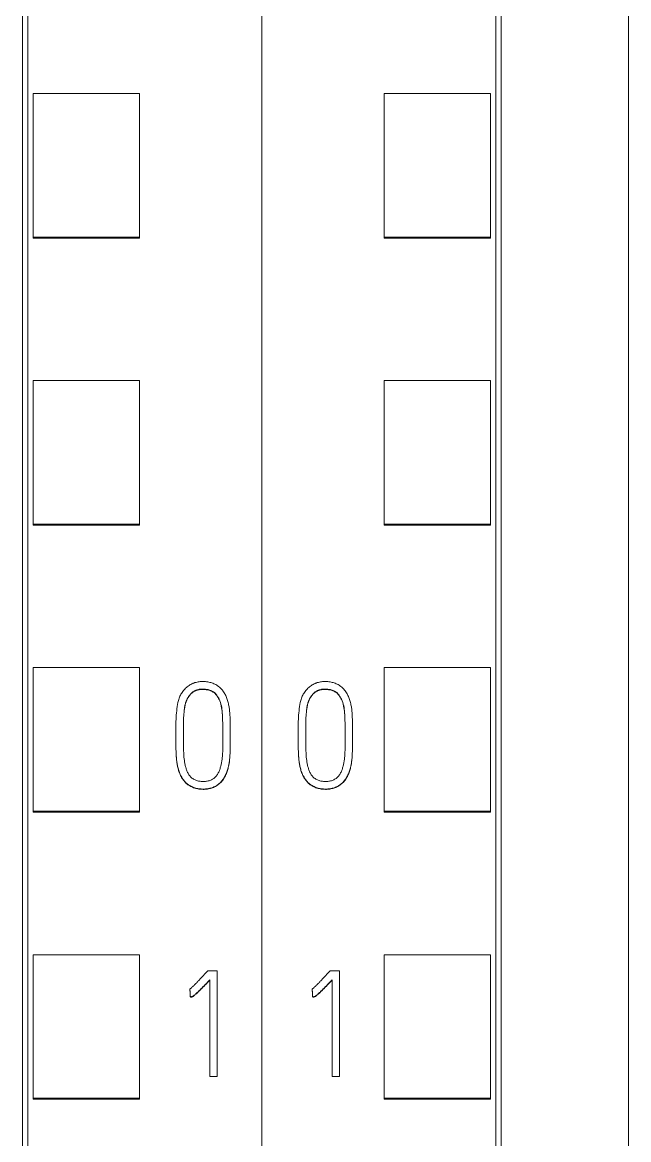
# Model space of a CAD drawing. Header units: millimetres. Extents: x 4137 to 6698, y 1400 to 3585.
# Drawn here: x 5350.55 to 5361.95, y 3293.96 to 3314.99 of the extents above; entities that cross this region are included whole.
import ezdxf

# ---------------------------------------------------------------- set-up
doc = ezdxf.new("R2010")
doc.units = ezdxf.units.MM
doc.layers.add('000-PI-Oprema', color=30, linetype='Continuous', lineweight=5)

msp = doc.modelspace()

# ---------------------------------------------------------------- linework, layer by layer
at = {"layer": '000-PI-Oprema', "color": 0, "linetype": 'ByBlock', "lineweight": 0}
for p, q in [((5355.048, 3360.459), (5355.048, 3247.041)), ((5355.048, 3360.459), (5355.048, 3247.041)), ((5350.648, 3249.363), (5350.648, 3358.178)), ((5359.448, 3358.178), (5359.448, 3249.363)), ((5350.748, 3310.949), (5350.748, 3313.651)), ((5350.748, 3313.651), (5352.748, 3313.651)), ((5352.748, 3310.949), (5352.748, 3313.651)), ((5357.348, 3310.949), (5357.348, 3313.651)), ((5359.348, 3313.651), (5357.348, 3313.651)), ((5359.348, 3310.949), (5359.348, 3313.651)), ((5350.748, 3310.949), (5352.748, 3310.949)), ((5350.748, 3310.928), (5350.748, 3310.949)), ((5350.748, 3310.928), (5352.748, 3310.928)), ((5352.748, 3310.928), (5352.748, 3310.949)), ((5357.348, 3310.928), (5357.348, 3310.949)), ((5359.348, 3310.949), (5357.348, 3310.949)), ((5359.348, 3310.928), (5357.348, 3310.928)), ((5359.348, 3310.928), (5359.348, 3310.949)), ((5350.748, 3305.547), (5350.748, 3308.249)), ((5350.748, 3308.249), (5352.748, 3308.249)), ((5352.748, 3305.547), (5352.748, 3308.249)), ((5357.348, 3305.547), (5357.348, 3308.249)), ((5359.348, 3308.249), (5357.348, 3308.249)), ((5359.348, 3305.547), (5359.348, 3308.249)), ((5350.748, 3305.528), (5350.748, 3305.547)), ((5350.748, 3305.547), (5352.748, 3305.547)), ((5350.748, 3305.528), (5352.748, 3305.528)), ((5352.748, 3305.528), (5352.748, 3305.547)), ((5357.348, 3305.528), (5357.348, 3305.547)), ((5359.348, 3305.547), (5357.348, 3305.547)), ((5359.348, 3305.528), (5357.348, 3305.528)), ((5359.348, 3305.528), (5359.348, 3305.547)), ((5350.748, 3300.146), (5350.748, 3302.847)), ((5350.748, 3302.847), (5352.748, 3302.847)), ((5352.748, 3300.146), (5352.748, 3302.847)), ((5357.348, 3300.146), (5357.348, 3302.847)), ((5359.348, 3302.847), (5357.348, 3302.847)), ((5359.348, 3300.146), (5359.348, 3302.847)), ((5353.433, 3301.586), (5353.433, 3301.58)), ((5354.457, 3301.538), (5354.457, 3301.544)), ((5355.733, 3301.586), (5355.733, 3301.58)), ((5356.757, 3301.538), (5356.757, 3301.544)), ((5350.748, 3300.128), (5350.748, 3300.146)), ((5350.748, 3300.146), (5352.748, 3300.146)), ((5350.748, 3300.128), (5352.748, 3300.128)), ((5352.748, 3300.128), (5352.748, 3300.146)), ((5357.348, 3300.128), (5357.348, 3300.146)), ((5359.348, 3300.146), (5357.348, 3300.146)), ((5359.348, 3300.128), (5357.348, 3300.128)), ((5359.348, 3300.128), (5359.348, 3300.146)), ((5350.748, 3294.744), (5350.748, 3297.445)), ((5350.748, 3297.445), (5352.748, 3297.445)), ((5352.748, 3294.744), (5352.748, 3297.445)), ((5357.348, 3294.744), (5357.348, 3297.445)), ((5359.348, 3297.445), (5357.348, 3297.445)), ((5359.348, 3294.744), (5359.348, 3297.445)), ((5354.209, 3297.144), (5354.034, 3297.144)), ((5354.209, 3295.155), (5354.209, 3297.144)), ((5356.509, 3297.144), (5356.334, 3297.144)), ((5356.509, 3295.155), (5356.509, 3297.144)), ((5354.07, 3296.972), (5354.07, 3295.155)), ((5356.37, 3296.972), (5356.37, 3295.155)), ((5353.698, 3296.798), (5353.698, 3296.792)), ((5353.707, 3296.651), (5353.707, 3296.645)), ((5355.998, 3296.798), (5355.998, 3296.792)), ((5356.007, 3296.651), (5356.007, 3296.645)), ((5354.07, 3295.155), (5354.209, 3295.155)), ((5356.37, 3295.155), (5356.509, 3295.155)), ((5350.748, 3294.728), (5350.748, 3294.744)), ((5350.748, 3294.744), (5352.748, 3294.744)), ((5350.748, 3294.728), (5352.748, 3294.728)), ((5352.748, 3294.728), (5352.748, 3294.744)), ((5357.348, 3294.728), (5357.348, 3294.744)), ((5359.348, 3294.744), (5357.348, 3294.744)), ((5359.348, 3294.728), (5357.348, 3294.728)), ((5359.348, 3294.728), (5359.348, 3294.744))]:
    msp.add_line(p, q, dxfattribs=at)
for points, knots in [([(5350.548, 3249.078), (5350.548, 3252.418), (5350.548, 3260.383), (5350.548, 3273.023), (5350.548, 3288.509), (5350.548, 3302.803), (5350.548, 3317.013), (5350.548, 3331.58), (5350.548, 3345.75), (5350.548, 3355.32), (5350.548, 3358.364)], [0, 0, 0, 0, 0.091483, 0.21812, 0.346206, 0.515858, 0.610111, 0.736264, 0.916066, 1, 1, 1, 1]), ([(5359.548, 3358.364), (5359.548, 3355.32), (5359.548, 3345.75), (5359.548, 3331.58), (5359.548, 3317.013), (5359.548, 3302.803), (5359.548, 3288.509), (5359.548, 3273.023), (5359.548, 3260.383), (5359.548, 3252.418), (5359.548, 3249.078)], [0, 0, 0, 0, 0.083934, 0.263736, 0.389889, 0.484142, 0.653794, 0.78188, 0.908517, 1, 1, 1, 1]), ([(5361.948, 3355.298), (5361.948, 3353.275), (5361.948, 3344.726), (5361.948, 3331.58), (5361.948, 3317.013), (5361.948, 3302.803), (5361.948, 3288.509), (5361.948, 3273.023), (5361.948, 3260.265), (5361.948, 3251.383), (5361.948, 3247.126), (5361.948, 3246.328)], [0, 0, 0, 0, 0.055935, 0.236292, 0.362833, 0.457376, 0.627551, 0.756032, 0.883059, 0.978086, 1, 1, 1, 1]), ([(5353.774, 3302.557), (5353.8, 3302.567), (5353.826, 3302.574), (5353.878, 3302.583), (5353.905, 3302.586), (5353.959, 3302.587), (5353.986, 3302.585), (5354.039, 3302.578), (5354.066, 3302.572), (5354.105, 3302.561), (5354.118, 3302.556), (5354.143, 3302.547), (5354.168, 3302.536), (5354.191, 3302.524), (5354.209, 3302.513), (5354.214, 3302.51), (5354.226, 3302.502), (5354.231, 3302.498), (5354.258, 3302.478), (5354.277, 3302.459), (5354.304, 3302.429), (5354.312, 3302.419), (5354.328, 3302.397), (5354.335, 3302.385), (5354.356, 3302.351), (5354.368, 3302.327), (5354.39, 3302.278), (5354.399, 3302.253), (5354.411, 3302.214), (5354.414, 3302.201), (5354.421, 3302.175), (5354.43, 3302.136), (5354.445, 3302.044), (5354.45, 3301.965), (5354.454, 3301.86), (5354.455, 3301.807), (5354.457, 3301.701), (5354.457, 3301.648), (5354.457, 3301.542), (5354.457, 3301.435), (5354.455, 3301.33), (5354.452, 3301.224), (5354.45, 3301.171), (5354.439, 3301.066), (5354.43, 3301.013), (5354.413, 3300.948), (5354.409, 3300.935), (5354.401, 3300.909), (5354.397, 3300.896), (5354.383, 3300.858), (5354.372, 3300.834), (5354.354, 3300.798), (5354.347, 3300.786), (5354.333, 3300.763), (5354.326, 3300.751), (5354.302, 3300.718), (5354.285, 3300.698), (5354.256, 3300.67), (5354.246, 3300.661), (5354.23, 3300.649), (5354.224, 3300.645), (5354.213, 3300.637), (5354.207, 3300.633), (5354.179, 3300.615), (5354.154, 3300.604), (5354.117, 3300.589), (5354.104, 3300.585), (5354.077, 3300.578), (5354.064, 3300.575), (5354.024, 3300.567), (5353.998, 3300.564), (5353.957, 3300.562), (5353.944, 3300.562), (5353.916, 3300.563), (5353.903, 3300.564), (5353.863, 3300.569), (5353.836, 3300.573), (5353.797, 3300.584), (5353.784, 3300.588), (5353.759, 3300.597), (5353.746, 3300.602), (5353.709, 3300.619), (5353.686, 3300.633), (5353.653, 3300.657), (5353.642, 3300.665), (5353.622, 3300.683), (5353.612, 3300.693), (5353.585, 3300.723), (5353.569, 3300.744), (5353.547, 3300.779), (5353.54, 3300.79), (5353.527, 3300.814), (5353.521, 3300.826), (5353.504, 3300.863), (5353.495, 3300.888), (5353.483, 3300.927), (5353.479, 3300.94), (5353.472, 3300.966), (5353.469, 3300.979), (5353.461, 3301.019), (5353.457, 3301.045), (5353.439, 3301.178), (5353.436, 3301.285), (5353.434, 3301.446), (5353.433, 3301.499), (5353.433, 3301.607), (5353.433, 3301.66), (5353.434, 3301.767), (5353.436, 3301.821), (5353.44, 3301.927), (5353.444, 3301.981), (5353.455, 3302.087), (5353.462, 3302.139), (5353.48, 3302.218), (5353.487, 3302.244), (5353.501, 3302.282), (5353.506, 3302.295), (5353.517, 3302.321), (5353.523, 3302.333), (5353.543, 3302.369), (5353.558, 3302.392), (5353.584, 3302.424), (5353.593, 3302.434), (5353.613, 3302.454), (5353.622, 3302.464), (5353.653, 3302.491), (5353.676, 3302.507), (5353.711, 3302.528), (5353.723, 3302.535), (5353.742, 3302.544), (5353.752, 3302.548), (5353.763, 3302.553), (5353.768, 3302.555), (5353.771, 3302.556), (5353.772, 3302.557), (5353.774, 3302.557)], [0, 0, 0, 0, 0.015625, 0.015625, 0.03125, 0.03125, 0.046875, 0.046875, 0.0625, 0.0625, 0.070312, 0.070312, 0.078125, 0.085937, 0.085937, 0.089844, 0.089844, 0.09375, 0.09375, 0.109375, 0.109375, 0.117187, 0.117187, 0.125, 0.125, 0.140625, 0.140625, 0.15625, 0.15625, 0.164062, 0.164062, 0.171875, 0.1875, 0.21875, 0.21875, 0.25, 0.25, 0.28125, 0.28125, 0.3125, 0.34375, 0.34375, 0.375, 0.375, 0.40625, 0.40625, 0.414062, 0.414062, 0.421875, 0.421875, 0.4375, 0.4375, 0.445312, 0.445312, 0.453125, 0.453125, 0.46875, 0.46875, 0.476562, 0.476562, 0.480469, 0.480469, 0.484375, 0.484375, 0.5, 0.5, 0.507812, 0.507812, 0.515625, 0.515625, 0.53125, 0.53125, 0.539062, 0.539062, 0.546875, 0.546875, 0.5625, 0.5625, 0.570312, 0.570312, 0.578125, 0.578125, 0.59375, 0.59375, 0.601562, 0.601562, 0.609375, 0.609375, 0.625, 0.625, 0.632812, 0.632812, 0.640625, 0.640625, 0.65625, 0.65625, 0.664062, 0.664062, 0.671875, 0.671875, 0.6875, 0.6875, 0.75, 0.75, 0.78125, 0.78125, 0.8125, 0.8125, 0.84375, 0.84375, 0.875, 0.875, 0.90625, 0.90625, 0.921875, 0.921875, 0.929687, 0.929687, 0.9375, 0.9375, 0.953125, 0.953125, 0.960937, 0.960937, 0.96875, 0.96875, 0.984375, 0.984375, 0.992187, 0.992187, 0.996094, 0.998047, 0.999023, 0.999023, 1, 1, 1, 1]), ([(5356.074, 3302.557), (5356.1, 3302.567), (5356.126, 3302.574), (5356.178, 3302.583), (5356.205, 3302.586), (5356.259, 3302.587), (5356.286, 3302.585), (5356.339, 3302.578), (5356.366, 3302.572), (5356.405, 3302.561), (5356.418, 3302.556), (5356.443, 3302.547), (5356.468, 3302.536), (5356.491, 3302.524), (5356.509, 3302.513), (5356.514, 3302.51), (5356.526, 3302.502), (5356.531, 3302.498), (5356.558, 3302.478), (5356.577, 3302.459), (5356.604, 3302.429), (5356.612, 3302.419), (5356.628, 3302.397), (5356.635, 3302.385), (5356.656, 3302.351), (5356.668, 3302.327), (5356.69, 3302.278), (5356.699, 3302.253), (5356.711, 3302.214), (5356.714, 3302.201), (5356.721, 3302.175), (5356.73, 3302.136), (5356.745, 3302.044), (5356.75, 3301.965), (5356.754, 3301.86), (5356.755, 3301.807), (5356.757, 3301.701), (5356.757, 3301.648), (5356.757, 3301.542), (5356.757, 3301.435), (5356.755, 3301.33), (5356.752, 3301.224), (5356.75, 3301.171), (5356.739, 3301.066), (5356.73, 3301.013), (5356.713, 3300.948), (5356.709, 3300.935), (5356.701, 3300.909), (5356.697, 3300.896), (5356.683, 3300.858), (5356.672, 3300.834), (5356.654, 3300.798), (5356.647, 3300.786), (5356.633, 3300.763), (5356.626, 3300.751), (5356.602, 3300.718), (5356.585, 3300.698), (5356.556, 3300.67), (5356.546, 3300.661), (5356.53, 3300.649), (5356.524, 3300.645), (5356.513, 3300.637), (5356.507, 3300.633), (5356.479, 3300.615), (5356.454, 3300.604), (5356.417, 3300.589), (5356.404, 3300.585), (5356.377, 3300.578), (5356.364, 3300.575), (5356.324, 3300.567), (5356.298, 3300.564), (5356.257, 3300.562), (5356.244, 3300.562), (5356.216, 3300.563), (5356.203, 3300.564), (5356.163, 3300.569), (5356.136, 3300.573), (5356.097, 3300.584), (5356.084, 3300.588), (5356.059, 3300.597), (5356.046, 3300.602), (5356.009, 3300.619), (5355.986, 3300.633), (5355.953, 3300.657), (5355.942, 3300.665), (5355.922, 3300.683), (5355.912, 3300.693), (5355.885, 3300.723), (5355.869, 3300.744), (5355.847, 3300.779), (5355.84, 3300.79), (5355.827, 3300.814), (5355.821, 3300.826), (5355.804, 3300.863), (5355.795, 3300.888), (5355.783, 3300.927), (5355.779, 3300.94), (5355.772, 3300.966), (5355.769, 3300.979), (5355.761, 3301.019), (5355.757, 3301.045), (5355.739, 3301.178), (5355.736, 3301.285), (5355.734, 3301.446), (5355.733, 3301.499), (5355.733, 3301.607), (5355.733, 3301.66), (5355.734, 3301.767), (5355.736, 3301.821), (5355.74, 3301.927), (5355.744, 3301.981), (5355.755, 3302.087), (5355.762, 3302.139), (5355.78, 3302.218), (5355.787, 3302.244), (5355.801, 3302.282), (5355.806, 3302.295), (5355.817, 3302.321), (5355.823, 3302.333), (5355.843, 3302.369), (5355.858, 3302.392), (5355.884, 3302.424), (5355.893, 3302.434), (5355.913, 3302.454), (5355.922, 3302.464), (5355.953, 3302.491), (5355.976, 3302.507), (5356.011, 3302.528), (5356.023, 3302.535), (5356.042, 3302.544), (5356.052, 3302.548), (5356.063, 3302.553), (5356.068, 3302.555), (5356.071, 3302.556), (5356.072, 3302.557), (5356.074, 3302.557)], [0, 0, 0, 0, 0.015625, 0.015625, 0.03125, 0.03125, 0.046875, 0.046875, 0.0625, 0.0625, 0.070313, 0.070313, 0.078125, 0.085938, 0.085938, 0.089844, 0.089844, 0.09375, 0.09375, 0.109375, 0.109375, 0.117188, 0.117188, 0.125, 0.125, 0.140625, 0.140625, 0.15625, 0.15625, 0.164063, 0.164063, 0.171875, 0.1875, 0.21875, 0.21875, 0.25, 0.25, 0.28125, 0.28125, 0.3125, 0.34375, 0.34375, 0.375, 0.375, 0.40625, 0.40625, 0.414063, 0.414063, 0.421875, 0.421875, 0.4375, 0.4375, 0.445313, 0.445313, 0.453125, 0.453125, 0.46875, 0.46875, 0.476563, 0.476563, 0.480469, 0.480469, 0.484375, 0.484375, 0.5, 0.5, 0.507813, 0.507813, 0.515625, 0.515625, 0.53125, 0.53125, 0.539063, 0.539063, 0.546875, 0.546875, 0.5625, 0.5625, 0.570313, 0.570313, 0.578125, 0.578125, 0.59375, 0.59375, 0.601563, 0.601563, 0.609375, 0.609375, 0.625, 0.625, 0.632813, 0.632813, 0.640625, 0.640625, 0.65625, 0.65625, 0.664063, 0.664063, 0.671875, 0.671875, 0.6875, 0.6875, 0.75, 0.75, 0.78125, 0.78125, 0.8125, 0.8125, 0.84375, 0.84375, 0.875, 0.875, 0.90625, 0.90625, 0.921875, 0.921875, 0.929688, 0.929688, 0.9375, 0.9375, 0.953125, 0.953125, 0.960938, 0.960938, 0.96875, 0.96875, 0.984375, 0.984375, 0.992188, 0.992188, 0.996094, 0.998047, 0.999023, 0.999023, 1, 1, 1, 1]), ([(5354.117, 3302.405), (5354.137, 3302.394), (5354.155, 3302.38), (5354.187, 3302.349), (5354.201, 3302.331), (5354.226, 3302.294), (5354.237, 3302.275), (5354.256, 3302.234), (5354.265, 3302.213), (5354.286, 3302.15), (5354.295, 3302.106), (5354.303, 3302.04), (5354.305, 3302.018), (5354.308, 3301.973), (5354.31, 3301.951), (5354.315, 3301.839), (5354.317, 3301.75), (5354.319, 3301.571), (5354.318, 3301.481), (5354.317, 3301.347), (5354.316, 3301.28), (5354.312, 3301.213), (5354.308, 3301.169), (5354.306, 3301.146), (5354.298, 3301.08), (5354.29, 3301.036), (5354.273, 3300.972), (5354.267, 3300.95), (5354.255, 3300.919), (5354.251, 3300.908), (5354.242, 3300.887), (5354.233, 3300.867), (5354.222, 3300.848), (5354.21, 3300.829), (5354.203, 3300.82), (5354.182, 3300.793), (5354.166, 3300.777), (5354.139, 3300.757), (5354.13, 3300.751), (5354.11, 3300.74), (5354.1, 3300.735), (5354.079, 3300.727), (5354.069, 3300.723), (5354.047, 3300.716), (5354.036, 3300.714), (5354.003, 3300.707), (5353.981, 3300.704), (5353.947, 3300.703), (5353.936, 3300.703), (5353.914, 3300.705), (5353.902, 3300.706), (5353.869, 3300.71), (5353.847, 3300.715), (5353.815, 3300.725), (5353.805, 3300.729), (5353.784, 3300.738), (5353.764, 3300.748), (5353.746, 3300.761), (5353.732, 3300.772), (5353.728, 3300.775), (5353.72, 3300.783), (5353.716, 3300.787), (5353.704, 3300.799), (5353.697, 3300.807), (5353.683, 3300.825), (5353.677, 3300.835), (5353.66, 3300.864), (5353.651, 3300.884), (5353.634, 3300.926), (5353.627, 3300.947), (5353.618, 3300.979), (5353.615, 3300.99), (5353.609, 3301.012), (5353.602, 3301.044), (5353.597, 3301.077), (5353.587, 3301.143), (5353.584, 3301.186), (5353.576, 3301.318), (5353.575, 3301.406), (5353.575, 3301.539), (5353.575, 3301.583), (5353.575, 3301.671), (5353.576, 3301.803), (5353.58, 3301.936), (5353.591, 3302.045), (5353.594, 3302.067), (5353.6, 3302.111), (5353.604, 3302.133), (5353.612, 3302.165), (5353.615, 3302.176), (5353.621, 3302.197), (5353.625, 3302.207), (5353.637, 3302.238), (5353.646, 3302.258), (5353.662, 3302.287), (5353.668, 3302.296), (5353.68, 3302.314), (5353.687, 3302.323), (5353.708, 3302.349), (5353.723, 3302.365), (5353.749, 3302.386), (5353.758, 3302.392), (5353.776, 3302.404), (5353.786, 3302.41), (5353.816, 3302.424), (5353.837, 3302.431), (5353.88, 3302.44), (5353.902, 3302.442), (5353.946, 3302.443), (5353.968, 3302.442), (5354.012, 3302.438), (5354.034, 3302.434), (5354.066, 3302.426), (5354.076, 3302.423), (5354.092, 3302.417), (5354.097, 3302.414), (5354.105, 3302.411), (5354.107, 3302.41), (5354.112, 3302.407), (5354.115, 3302.406), (5354.117, 3302.405)], [0, 0, 0, 0, 0.015625, 0.015625, 0.03125, 0.03125, 0.046875, 0.046875, 0.0625, 0.0625, 0.09375, 0.09375, 0.109375, 0.109375, 0.125, 0.125, 0.1875, 0.1875, 0.25, 0.25, 0.28125, 0.296875, 0.296875, 0.3125, 0.3125, 0.34375, 0.34375, 0.359375, 0.359375, 0.367187, 0.367187, 0.375, 0.382812, 0.382812, 0.390625, 0.390625, 0.40625, 0.40625, 0.414062, 0.414062, 0.421875, 0.421875, 0.429687, 0.429687, 0.4375, 0.4375, 0.453125, 0.453125, 0.460937, 0.460937, 0.46875, 0.46875, 0.484375, 0.484375, 0.492187, 0.492187, 0.5, 0.507812, 0.507812, 0.511719, 0.511719, 0.515625, 0.515625, 0.523437, 0.523437, 0.53125, 0.53125, 0.546875, 0.546875, 0.5625, 0.5625, 0.570312, 0.570312, 0.578125, 0.59375, 0.59375, 0.625, 0.625, 0.6875, 0.6875, 0.71875, 0.71875, 0.75, 0.8125, 0.8125, 0.828125, 0.828125, 0.84375, 0.84375, 0.851562, 0.851562, 0.859375, 0.859375, 0.875, 0.875, 0.882812, 0.882812, 0.890625, 0.890625, 0.90625, 0.90625, 0.914062, 0.914062, 0.921875, 0.921875, 0.9375, 0.9375, 0.953125, 0.953125, 0.96875, 0.96875, 0.984375, 0.984375, 0.992188, 0.992188, 0.996094, 0.996094, 0.998047, 0.998047, 1, 1, 1, 1]), ([(5354.117, 3302.398), (5354.097, 3302.409), (5354.076, 3302.417), (5354.044, 3302.425), (5354.033, 3302.428), (5354.011, 3302.431), (5354, 3302.433), (5353.966, 3302.436), (5353.944, 3302.437), (5353.9, 3302.436), (5353.878, 3302.433), (5353.845, 3302.426), (5353.834, 3302.423), (5353.812, 3302.416), (5353.802, 3302.411), (5353.782, 3302.401), (5353.772, 3302.396), (5353.754, 3302.383), (5353.745, 3302.376), (5353.728, 3302.362), (5353.719, 3302.354), (5353.704, 3302.337), (5353.697, 3302.329), (5353.676, 3302.302), (5353.663, 3302.284), (5353.647, 3302.254), (5353.643, 3302.244), (5353.634, 3302.224), (5353.629, 3302.213), (5353.618, 3302.181), (5353.612, 3302.16), (5353.597, 3302.095), (5353.592, 3302.051), (5353.584, 3301.962), (5353.581, 3301.917), (5353.577, 3301.828), (5353.576, 3301.784), (5353.575, 3301.695), (5353.575, 3301.65), (5353.575, 3301.567), (5353.575, 3301.529), (5353.575, 3301.49)], [0, 0, 0, 0, 0.050692, 0.050692, 0.076038, 0.076038, 0.101384, 0.101384, 0.152076, 0.152076, 0.202768, 0.202768, 0.228114, 0.228114, 0.25346, 0.25346, 0.278806, 0.278806, 0.304152, 0.304152, 0.329498, 0.329498, 0.354844, 0.354844, 0.405536, 0.405536, 0.430882, 0.430882, 0.456228, 0.456228, 0.506919, 0.506919, 0.608303, 0.608303, 0.709687, 0.709687, 0.811071, 0.811071, 0.912455, 0.912455, 1, 1, 1, 1]), ([(5354.318, 3301.586), (5354.318, 3301.612), (5354.318, 3301.638), (5354.317, 3301.752), (5354.315, 3301.84), (5354.308, 3301.973), (5354.306, 3302.017), (5354.294, 3302.103), (5354.285, 3302.146), (5354.267, 3302.198), (5354.263, 3302.209), (5354.255, 3302.229), (5354.251, 3302.24), (5354.236, 3302.27), (5354.225, 3302.289), (5354.206, 3302.317), (5354.2, 3302.326), (5354.186, 3302.343), (5354.171, 3302.359), (5354.154, 3302.374), (5354.141, 3302.384), (5354.136, 3302.387), (5354.127, 3302.393), (5354.122, 3302.396), (5354.117, 3302.398)], [0, 0, 0, 0, 0.088977, 0.088977, 0.392651, 0.392651, 0.544488, 0.544488, 0.696326, 0.696326, 0.734285, 0.734285, 0.772244, 0.772244, 0.848163, 0.848163, 0.886122, 0.886122, 0.924081, 0.962041, 0.962041, 0.98102, 0.98102, 1, 1, 1, 1]), ([(5356.417, 3302.405), (5356.437, 3302.394), (5356.455, 3302.38), (5356.487, 3302.349), (5356.501, 3302.331), (5356.526, 3302.294), (5356.537, 3302.275), (5356.556, 3302.234), (5356.565, 3302.213), (5356.586, 3302.15), (5356.595, 3302.106), (5356.603, 3302.04), (5356.605, 3302.018), (5356.608, 3301.973), (5356.61, 3301.951), (5356.615, 3301.839), (5356.617, 3301.75), (5356.619, 3301.571), (5356.618, 3301.481), (5356.617, 3301.347), (5356.616, 3301.28), (5356.612, 3301.213), (5356.608, 3301.169), (5356.606, 3301.146), (5356.598, 3301.08), (5356.59, 3301.036), (5356.573, 3300.972), (5356.567, 3300.95), (5356.555, 3300.919), (5356.551, 3300.908), (5356.542, 3300.887), (5356.533, 3300.867), (5356.522, 3300.848), (5356.51, 3300.829), (5356.503, 3300.82), (5356.482, 3300.793), (5356.466, 3300.777), (5356.439, 3300.757), (5356.43, 3300.751), (5356.41, 3300.74), (5356.4, 3300.735), (5356.379, 3300.727), (5356.369, 3300.723), (5356.347, 3300.716), (5356.336, 3300.714), (5356.303, 3300.707), (5356.281, 3300.704), (5356.247, 3300.703), (5356.236, 3300.703), (5356.214, 3300.705), (5356.202, 3300.706), (5356.169, 3300.71), (5356.147, 3300.715), (5356.115, 3300.725), (5356.105, 3300.729), (5356.084, 3300.738), (5356.064, 3300.748), (5356.046, 3300.761), (5356.032, 3300.772), (5356.028, 3300.775), (5356.02, 3300.783), (5356.016, 3300.787), (5356.004, 3300.799), (5355.997, 3300.807), (5355.983, 3300.825), (5355.977, 3300.835), (5355.96, 3300.864), (5355.951, 3300.884), (5355.934, 3300.926), (5355.927, 3300.947), (5355.918, 3300.979), (5355.915, 3300.99), (5355.909, 3301.012), (5355.902, 3301.044), (5355.897, 3301.077), (5355.887, 3301.143), (5355.884, 3301.186), (5355.876, 3301.318), (5355.875, 3301.406), (5355.875, 3301.539), (5355.875, 3301.583), (5355.875, 3301.671), (5355.876, 3301.803), (5355.88, 3301.936), (5355.891, 3302.045), (5355.894, 3302.067), (5355.9, 3302.111), (5355.904, 3302.133), (5355.912, 3302.165), (5355.915, 3302.176), (5355.921, 3302.197), (5355.925, 3302.207), (5355.937, 3302.238), (5355.946, 3302.258), (5355.962, 3302.287), (5355.968, 3302.296), (5355.98, 3302.314), (5355.987, 3302.323), (5356.008, 3302.349), (5356.023, 3302.365), (5356.049, 3302.386), (5356.058, 3302.392), (5356.076, 3302.404), (5356.086, 3302.41), (5356.116, 3302.424), (5356.137, 3302.431), (5356.18, 3302.44), (5356.202, 3302.442), (5356.246, 3302.443), (5356.268, 3302.442), (5356.312, 3302.438), (5356.334, 3302.434), (5356.366, 3302.426), (5356.376, 3302.423), (5356.392, 3302.417), (5356.397, 3302.414), (5356.405, 3302.411), (5356.407, 3302.41), (5356.412, 3302.407), (5356.415, 3302.406), (5356.417, 3302.405)], [0, 0, 0, 0, 0.015625, 0.015625, 0.03125, 0.03125, 0.046875, 0.046875, 0.0625, 0.0625, 0.09375, 0.09375, 0.109375, 0.109375, 0.125, 0.125, 0.1875, 0.1875, 0.25, 0.25, 0.28125, 0.296875, 0.296875, 0.3125, 0.3125, 0.34375, 0.34375, 0.359375, 0.359375, 0.367188, 0.367188, 0.375, 0.382813, 0.382813, 0.390625, 0.390625, 0.40625, 0.40625, 0.414063, 0.414063, 0.421875, 0.421875, 0.429688, 0.429688, 0.4375, 0.4375, 0.453125, 0.453125, 0.460938, 0.460938, 0.46875, 0.46875, 0.484375, 0.484375, 0.492188, 0.492188, 0.5, 0.507813, 0.507813, 0.511719, 0.511719, 0.515625, 0.515625, 0.523438, 0.523438, 0.53125, 0.53125, 0.546875, 0.546875, 0.5625, 0.5625, 0.570313, 0.570313, 0.578125, 0.59375, 0.59375, 0.625, 0.625, 0.6875, 0.6875, 0.71875, 0.71875, 0.75, 0.8125, 0.8125, 0.828125, 0.828125, 0.84375, 0.84375, 0.851563, 0.851563, 0.859375, 0.859375, 0.875, 0.875, 0.882813, 0.882813, 0.890625, 0.890625, 0.90625, 0.90625, 0.914063, 0.914063, 0.921875, 0.921875, 0.9375, 0.9375, 0.953125, 0.953125, 0.96875, 0.96875, 0.984375, 0.984375, 0.992187, 0.992187, 0.996094, 0.996094, 0.998047, 0.998047, 1, 1, 1, 1]), ([(5356.417, 3302.398), (5356.397, 3302.409), (5356.376, 3302.417), (5356.344, 3302.425), (5356.333, 3302.428), (5356.311, 3302.431), (5356.3, 3302.433), (5356.266, 3302.436), (5356.244, 3302.437), (5356.2, 3302.436), (5356.178, 3302.433), (5356.145, 3302.426), (5356.134, 3302.423), (5356.112, 3302.416), (5356.102, 3302.411), (5356.082, 3302.401), (5356.072, 3302.396), (5356.054, 3302.383), (5356.045, 3302.376), (5356.028, 3302.362), (5356.019, 3302.354), (5356.004, 3302.337), (5355.997, 3302.329), (5355.976, 3302.302), (5355.963, 3302.284), (5355.947, 3302.254), (5355.943, 3302.244), (5355.934, 3302.224), (5355.929, 3302.213), (5355.918, 3302.181), (5355.912, 3302.16), (5355.897, 3302.095), (5355.892, 3302.051), (5355.884, 3301.962), (5355.881, 3301.917), (5355.877, 3301.828), (5355.876, 3301.784), (5355.875, 3301.695), (5355.875, 3301.65), (5355.875, 3301.567), (5355.875, 3301.529), (5355.875, 3301.49)], [0, 0, 0, 0, 0.050692, 0.050692, 0.076038, 0.076038, 0.101384, 0.101384, 0.152076, 0.152076, 0.202768, 0.202768, 0.228114, 0.228114, 0.25346, 0.25346, 0.278806, 0.278806, 0.304152, 0.304152, 0.329498, 0.329498, 0.354844, 0.354844, 0.405536, 0.405536, 0.430882, 0.430882, 0.456228, 0.456228, 0.506919, 0.506919, 0.608303, 0.608303, 0.709687, 0.709687, 0.811071, 0.811071, 0.912455, 0.912455, 1, 1, 1, 1]), ([(5356.618, 3301.586), (5356.618, 3301.612), (5356.618, 3301.638), (5356.617, 3301.752), (5356.615, 3301.84), (5356.608, 3301.973), (5356.606, 3302.017), (5356.594, 3302.103), (5356.585, 3302.146), (5356.567, 3302.198), (5356.563, 3302.209), (5356.555, 3302.229), (5356.551, 3302.24), (5356.536, 3302.27), (5356.525, 3302.289), (5356.506, 3302.317), (5356.5, 3302.326), (5356.486, 3302.343), (5356.471, 3302.359), (5356.454, 3302.374), (5356.441, 3302.384), (5356.436, 3302.387), (5356.427, 3302.393), (5356.422, 3302.396), (5356.417, 3302.398)], [0, 0, 0, 0, 0.088977, 0.088977, 0.392651, 0.392651, 0.544488, 0.544488, 0.696326, 0.696326, 0.734285, 0.734285, 0.772244, 0.772244, 0.848163, 0.848163, 0.886122, 0.886122, 0.924081, 0.962041, 0.962041, 0.98102, 0.98102, 1, 1, 1, 1]), ([(5353.433, 3301.58), (5353.433, 3301.516), (5353.433, 3301.452), (5353.435, 3301.335), (5353.436, 3301.281), (5353.44, 3301.2), (5353.442, 3301.174), (5353.446, 3301.12), (5353.449, 3301.093), (5353.46, 3301.013), (5353.47, 3300.96), (5353.49, 3300.896), (5353.495, 3300.883), (5353.504, 3300.858), (5353.51, 3300.845), (5353.526, 3300.809), (5353.539, 3300.785), (5353.56, 3300.751), (5353.568, 3300.74), (5353.584, 3300.719), (5353.593, 3300.708), (5353.62, 3300.678), (5353.64, 3300.66), (5353.672, 3300.636), (5353.684, 3300.629), (5353.707, 3300.615), (5353.719, 3300.609), (5353.756, 3300.591), (5353.781, 3300.582), (5353.82, 3300.571), (5353.834, 3300.568), (5353.86, 3300.563), (5353.873, 3300.561), (5353.914, 3300.557), (5353.941, 3300.556), (5353.981, 3300.557), (5353.995, 3300.558), (5354.022, 3300.561), (5354.035, 3300.563), (5354.074, 3300.57), (5354.1, 3300.577), (5354.138, 3300.591), (5354.151, 3300.597), (5354.175, 3300.608), (5354.187, 3300.615), (5354.222, 3300.636), (5354.243, 3300.652), (5354.283, 3300.689), (5354.3, 3300.71), (5354.324, 3300.743), (5354.332, 3300.754), (5354.346, 3300.777), (5354.352, 3300.789), (5354.371, 3300.825), (5354.382, 3300.85), (5354.4, 3300.9), (5354.409, 3300.925), (5354.422, 3300.977), (5354.428, 3301.004), (5354.438, 3301.057), (5354.448, 3301.137), (5354.452, 3301.217), (5354.455, 3301.323), (5354.457, 3301.413), (5354.457, 3301.502), (5354.457, 3301.538)], [0, 0, 0, 0, 0.074801, 0.074801, 0.137845, 0.137845, 0.169367, 0.169367, 0.200889, 0.200889, 0.263933, 0.263933, 0.279694, 0.279694, 0.295455, 0.295455, 0.326976, 0.326976, 0.342737, 0.342737, 0.358498, 0.358498, 0.39002, 0.39002, 0.405781, 0.405781, 0.421542, 0.421542, 0.453064, 0.453064, 0.468825, 0.468825, 0.484586, 0.484586, 0.516108, 0.516108, 0.531869, 0.531869, 0.54763, 0.54763, 0.579151, 0.579151, 0.594912, 0.594912, 0.610673, 0.610673, 0.642195, 0.642195, 0.673717, 0.673717, 0.689478, 0.689478, 0.705239, 0.705239, 0.736761, 0.736761, 0.768283, 0.768283, 0.799805, 0.799805, 0.831326, 0.89437, 0.89437, 0.957414, 1, 1, 1, 1]), ([(5355.733, 3301.58), (5355.733, 3301.516), (5355.733, 3301.452), (5355.735, 3301.335), (5355.736, 3301.281), (5355.74, 3301.2), (5355.742, 3301.174), (5355.746, 3301.12), (5355.749, 3301.093), (5355.76, 3301.013), (5355.77, 3300.96), (5355.79, 3300.896), (5355.795, 3300.883), (5355.804, 3300.858), (5355.81, 3300.845), (5355.826, 3300.809), (5355.839, 3300.785), (5355.86, 3300.751), (5355.868, 3300.74), (5355.884, 3300.719), (5355.893, 3300.708), (5355.92, 3300.678), (5355.94, 3300.66), (5355.972, 3300.636), (5355.984, 3300.629), (5356.007, 3300.615), (5356.019, 3300.609), (5356.056, 3300.591), (5356.081, 3300.582), (5356.12, 3300.571), (5356.134, 3300.568), (5356.16, 3300.563), (5356.173, 3300.561), (5356.214, 3300.557), (5356.241, 3300.556), (5356.281, 3300.557), (5356.295, 3300.558), (5356.322, 3300.561), (5356.335, 3300.563), (5356.374, 3300.57), (5356.4, 3300.577), (5356.438, 3300.591), (5356.451, 3300.597), (5356.475, 3300.608), (5356.487, 3300.615), (5356.522, 3300.636), (5356.543, 3300.652), (5356.583, 3300.689), (5356.6, 3300.71), (5356.624, 3300.743), (5356.632, 3300.754), (5356.646, 3300.777), (5356.652, 3300.789), (5356.671, 3300.825), (5356.682, 3300.85), (5356.7, 3300.9), (5356.709, 3300.925), (5356.722, 3300.977), (5356.728, 3301.004), (5356.738, 3301.057), (5356.748, 3301.137), (5356.752, 3301.217), (5356.755, 3301.323), (5356.757, 3301.413), (5356.757, 3301.502), (5356.757, 3301.538)], [0, 0, 0, 0, 0.074801, 0.074801, 0.137845, 0.137845, 0.169367, 0.169367, 0.200889, 0.200889, 0.263933, 0.263933, 0.279694, 0.279694, 0.295455, 0.295455, 0.326976, 0.326976, 0.342737, 0.342737, 0.358498, 0.358498, 0.39002, 0.39002, 0.405781, 0.405781, 0.421542, 0.421542, 0.453064, 0.453064, 0.468825, 0.468825, 0.484586, 0.484586, 0.516108, 0.516108, 0.531869, 0.531869, 0.54763, 0.54763, 0.579151, 0.579151, 0.594912, 0.594912, 0.610673, 0.610673, 0.642195, 0.642195, 0.673717, 0.673717, 0.689478, 0.689478, 0.705239, 0.705239, 0.736761, 0.736761, 0.768283, 0.768283, 0.799805, 0.799805, 0.831326, 0.89437, 0.89437, 0.957414, 1, 1, 1, 1]), ([(5354.034, 3297.144), (5354.007, 3297.114), (5353.98, 3297.084), (5353.926, 3297.025), (5353.899, 3296.995), (5353.857, 3296.952), (5353.843, 3296.937), (5353.816, 3296.908), (5353.802, 3296.893), (5353.773, 3296.865), (5353.758, 3296.851), (5353.729, 3296.825), (5353.713, 3296.811), (5353.698, 3296.798)], [0, 0, 0, 0, 0.25, 0.25, 0.5, 0.5, 0.625, 0.625, 0.75, 0.75, 0.875, 0.875, 1, 1, 1, 1]), ([(5356.334, 3297.144), (5356.307, 3297.114), (5356.28, 3297.084), (5356.226, 3297.025), (5356.199, 3296.995), (5356.157, 3296.952), (5356.143, 3296.937), (5356.116, 3296.908), (5356.102, 3296.893), (5356.073, 3296.865), (5356.058, 3296.851), (5356.029, 3296.825), (5356.013, 3296.811), (5355.998, 3296.798)], [0, 0, 0, 0, 0.25, 0.25, 0.5, 0.5, 0.625, 0.625, 0.75, 0.75, 0.875, 0.875, 1, 1, 1, 1]), ([(5353.707, 3296.651), (5353.712, 3296.651), (5353.717, 3296.652), (5353.727, 3296.654), (5353.732, 3296.655), (5353.742, 3296.659), (5353.746, 3296.661), (5353.755, 3296.666), (5353.76, 3296.669), (5353.772, 3296.678), (5353.78, 3296.684), (5353.796, 3296.697), (5353.804, 3296.704), (5353.827, 3296.724), (5353.842, 3296.738), (5353.871, 3296.766), (5353.886, 3296.78), (5353.929, 3296.824), (5353.958, 3296.853), (5354.014, 3296.913), (5354.042, 3296.942), (5354.07, 3296.972)], [0, 0, 0, 0, 0.03125, 0.03125, 0.0625, 0.0625, 0.09375, 0.09375, 0.125, 0.125, 0.1875, 0.1875, 0.25, 0.25, 0.375, 0.375, 0.5, 0.5, 0.75, 0.75, 1, 1, 1, 1]), ([(5354.07, 3296.966), (5354.042, 3296.936), (5354.014, 3296.906), (5353.958, 3296.847), (5353.929, 3296.818), (5353.886, 3296.774), (5353.871, 3296.76), (5353.842, 3296.731), (5353.827, 3296.717), (5353.804, 3296.697), (5353.796, 3296.691), (5353.78, 3296.678), (5353.772, 3296.671), (5353.759, 3296.663), (5353.755, 3296.66), (5353.746, 3296.655), (5353.742, 3296.653), (5353.732, 3296.649), (5353.727, 3296.648), (5353.717, 3296.646), (5353.712, 3296.645), (5353.707, 3296.645)], [0, 0, 0, 0, 0.25, 0.25, 0.5, 0.5, 0.625, 0.625, 0.75, 0.75, 0.8125, 0.8125, 0.875, 0.875, 0.90625, 0.90625, 0.9375, 0.9375, 0.96875, 0.96875, 1, 1, 1, 1]), ([(5356.007, 3296.651), (5356.012, 3296.651), (5356.017, 3296.652), (5356.027, 3296.654), (5356.032, 3296.655), (5356.042, 3296.659), (5356.046, 3296.661), (5356.055, 3296.666), (5356.06, 3296.669), (5356.072, 3296.678), (5356.08, 3296.684), (5356.096, 3296.697), (5356.104, 3296.704), (5356.127, 3296.724), (5356.142, 3296.738), (5356.171, 3296.766), (5356.186, 3296.78), (5356.229, 3296.824), (5356.258, 3296.853), (5356.314, 3296.913), (5356.342, 3296.942), (5356.37, 3296.972)], [0, 0, 0, 0, 0.03125, 0.03125, 0.0625, 0.0625, 0.09375, 0.09375, 0.125, 0.125, 0.1875, 0.1875, 0.25, 0.25, 0.375, 0.375, 0.5, 0.5, 0.75, 0.75, 1, 1, 1, 1]), ([(5356.37, 3296.966), (5356.342, 3296.936), (5356.314, 3296.906), (5356.258, 3296.847), (5356.229, 3296.818), (5356.186, 3296.774), (5356.171, 3296.76), (5356.142, 3296.731), (5356.127, 3296.717), (5356.104, 3296.697), (5356.096, 3296.691), (5356.08, 3296.678), (5356.072, 3296.671), (5356.059, 3296.663), (5356.055, 3296.66), (5356.046, 3296.655), (5356.042, 3296.653), (5356.032, 3296.649), (5356.027, 3296.648), (5356.017, 3296.646), (5356.012, 3296.645), (5356.007, 3296.645)], [0, 0, 0, 0, 0.25, 0.25, 0.5, 0.5, 0.625, 0.625, 0.75, 0.75, 0.8125, 0.8125, 0.875, 0.875, 0.90625, 0.90625, 0.9375, 0.9375, 0.96875, 0.96875, 1, 1, 1, 1])]:
    msp.add_open_spline(points, degree=3, knots=knots, dxfattribs=at)
for points, weights in [([(5353.698, 3296.798), (5353.702, 3296.725), (5353.707, 3296.651)], [0.499999983687, 0.500000016313, 0.499999983687]), ([(5353.707, 3296.645), (5353.702, 3296.719), (5353.698, 3296.792)], [0.499999980934, 0.500000019066, 0.499999980934]), ([(5355.998, 3296.798), (5356.002, 3296.725), (5356.007, 3296.651)], [0.499999983833, 0.500000016167, 0.499999983833]), ([(5356.007, 3296.645), (5356.002, 3296.719), (5355.998, 3296.792)], [0.499999983692, 0.500000016308, 0.499999983692])]:
    msp.add_rational_spline(points, weights, degree=2, dxfattribs=at)

doc.saveas('drawing.dxf')
